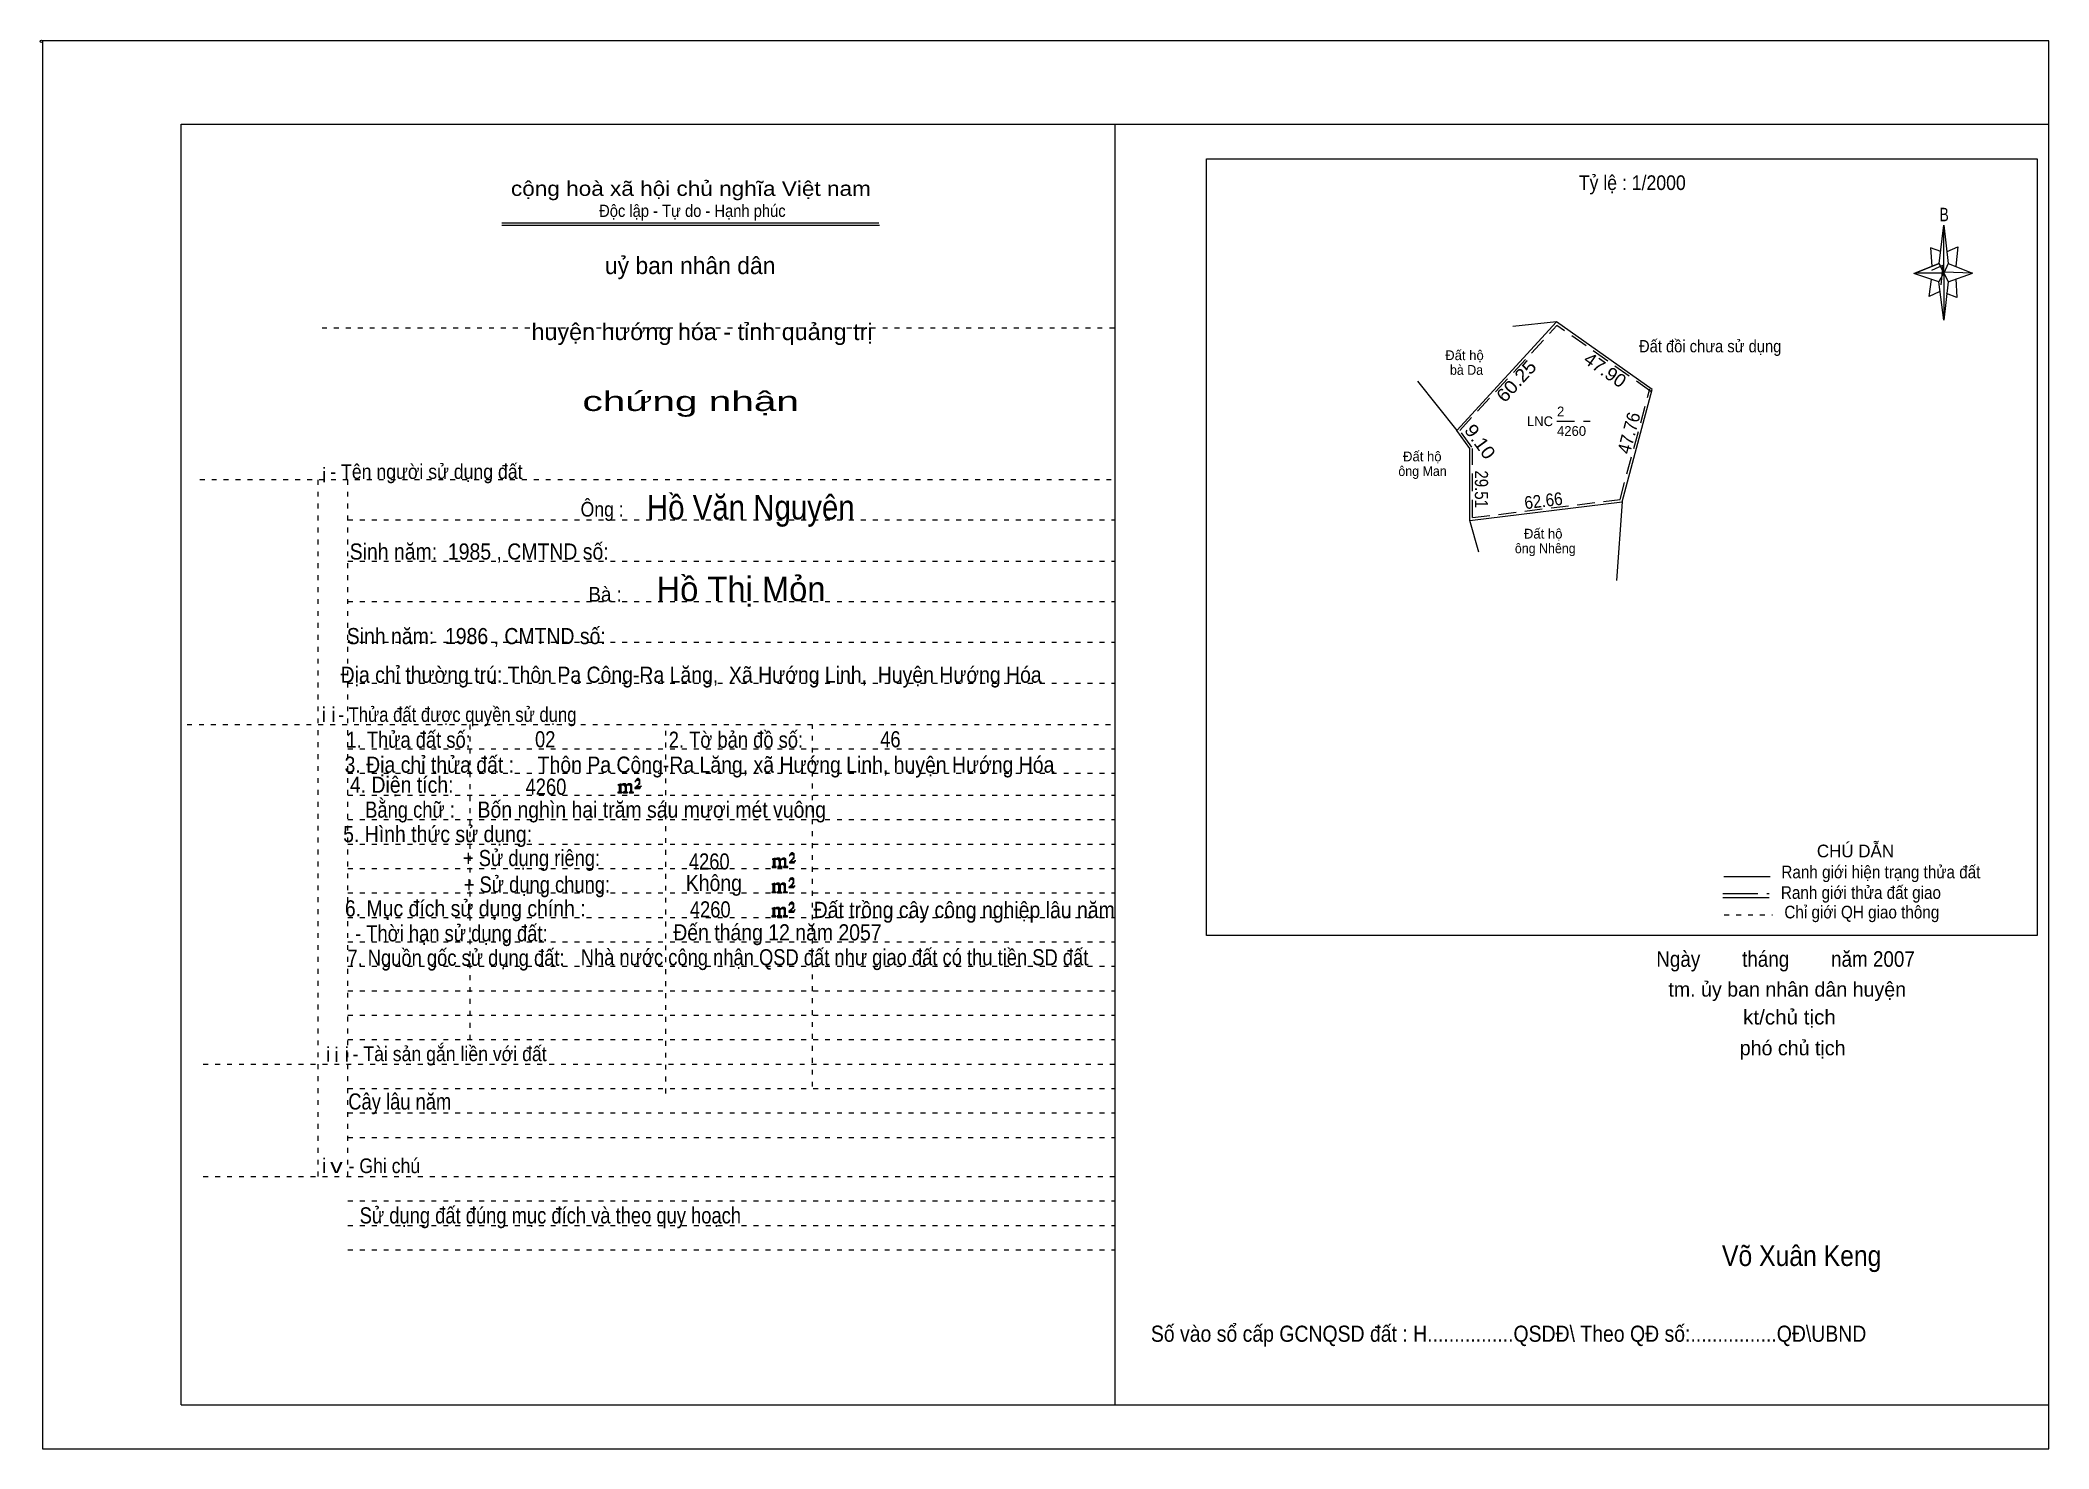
# Model space of a CAD drawing. Header units: centimetres. Extents: x -1.6 to 39.5, y -3.3 to 25.5.
import ezdxf
from ezdxf.enums import TextEntityAlignment as Align

# ---------------------------------------------------------------- set-up
doc = ezdxf.new("R2010")
doc.units = ezdxf.units.CM
doc.header["$LTSCALE"] = 0.12
for name, pattern in [('DOTTED', [1.5, 0.3, -1.2]), ('LONG_DASHED', [7.5, 6, -1.5]), ('MEDIUM_DASHED', [4.5, 3, -1.5])]:
    doc.linetypes.add(name, pattern=pattern)
for name, color, linetype, lineweight in [('1', 7, 'DOTTED', 13), ('10', 7, 'Continuous', 13), ('4', 7, 'Continuous', 13), ('5', 7, 'Continuous', 13), ('50', 7, 'Continuous', 13)]:
    doc.layers.add(name, color=color, linetype=linetype, lineweight=lineweight)
doc.layers.add('30', color=7, linetype='Continuous')

msp = doc.modelspace()

# ---------------------------------------------------------------- hatches: boundary and pattern name
at = {"layer": '50'}
for points in [[(10.27, 10.13), (10.27, 10.12), (10.27, 10.11), (10.25, 10.11), (10.24, 10.11), (10.24, 10.1), (10.33, 10.1), (10.33, 10.11), (10.32, 10.11), (10.31, 10.11), (10.31, 10.12), (10.31, 10.13), (10.31, 10.24), (10.31, 10.25), (10.32, 10.26), (10.34, 10.26), (10.35, 10.26), (10.36, 10.26), (10.37, 10.25), (10.39, 10.22), (10.39, 10.13), (10.37, 10.12), (10.37, 10.11), (10.36, 10.11), (10.35, 10.11), (10.35, 10.1), (10.44, 10.1), (10.44, 10.11), (10.43, 10.11), (10.42, 10.11), (10.42, 10.12), (10.42, 10.13), (10.42, 10.24), (10.44, 10.26), (10.45, 10.26), (10.46, 10.26), (10.49, 10.26), (10.49, 10.25), (10.5, 10.24), (10.5, 10.22), (10.5, 10.13), (10.5, 10.12), (10.49, 10.11), (10.49, 10.11), (10.47, 10.11), (10.47, 10.1), (10.56, 10.1), (10.56, 10.11), (10.55, 10.11), (10.54, 10.11), (10.53, 10.12), (10.53, 10.13), (10.53, 10.2), (10.53, 10.25), (10.53, 10.26), (10.52, 10.27), (10.5, 10.28), (10.47, 10.28), (10.46, 10.28), (10.44, 10.27), (10.41, 10.25), (10.41, 10.26), (10.4, 10.28), (10.39, 10.28), (10.37, 10.28), (10.35, 10.28), (10.34, 10.28), (10.32, 10.26), (10.31, 10.26), (10.31, 10.25), (10.31, 10.25), (10.31, 10.26), (10.31, 10.28), (10.24, 10.26), (10.24, 10.26), (10.25, 10.26), (10.27, 10.25), (10.27, 10.24), (10.27, 10.23)], [(10.69, 10.19), (10.72, 10.24), (10.72, 10.24), (10.71, 10.22), (10.69, 10.22), (10.68, 10.22), (10.63, 10.22), (10.66, 10.26), (10.67, 10.27), (10.69, 10.28), (10.69, 10.3), (10.69, 10.32), (10.69, 10.34), (10.69, 10.35), (10.69, 10.37), (10.68, 10.38), (10.67, 10.38), (10.66, 10.39), (10.65, 10.39), (10.63, 10.38), (10.63, 10.38), (10.62, 10.37), (10.61, 10.35), (10.59, 10.33), (10.61, 10.33), (10.61, 10.35), (10.62, 10.35), (10.63, 10.36), (10.65, 10.36), (10.66, 10.36), (10.67, 10.35), (10.68, 10.35), (10.68, 10.32), (10.68, 10.3), (10.66, 10.28), (10.66, 10.26), (10.65, 10.25), (10.59, 10.2), (10.59, 10.19)], [(13.42, 8.61), (13.42, 8.6), (13.42, 8.59), (13.41, 8.59), (13.4, 8.59), (13.4, 8.57), (13.48, 8.57), (13.48, 8.59), (13.47, 8.59), (13.46, 8.59), (13.46, 8.6), (13.46, 8.61), (13.46, 8.72), (13.46, 8.73), (13.47, 8.74), (13.5, 8.74), (13.51, 8.74), (13.52, 8.74), (13.53, 8.73), (13.54, 8.69), (13.54, 8.61), (13.53, 8.6), (13.53, 8.59), (13.52, 8.59), (13.51, 8.59), (13.51, 8.57), (13.6, 8.57), (13.6, 8.59), (13.58, 8.59), (13.57, 8.59), (13.57, 8.6), (13.57, 8.61), (13.57, 8.72), (13.6, 8.74), (13.61, 8.74), (13.62, 8.74), (13.64, 8.74), (13.64, 8.73), (13.65, 8.72), (13.65, 8.69), (13.65, 8.61), (13.65, 8.6), (13.64, 8.59), (13.64, 8.59), (13.63, 8.59), (13.63, 8.57), (13.72, 8.57), (13.72, 8.59), (13.7, 8.59), (13.69, 8.59), (13.68, 8.6), (13.68, 8.61), (13.68, 8.68), (13.68, 8.73), (13.68, 8.74), (13.67, 8.75), (13.65, 8.76), (13.63, 8.76), (13.62, 8.76), (13.6, 8.75), (13.56, 8.73), (13.56, 8.74), (13.55, 8.76), (13.54, 8.76), (13.53, 8.76), (13.51, 8.76), (13.5, 8.76), (13.47, 8.74), (13.46, 8.74), (13.46, 8.73), (13.46, 8.73), (13.46, 8.74), (13.46, 8.76), (13.4, 8.74), (13.4, 8.74), (13.41, 8.74), (13.42, 8.73), (13.42, 8.72), (13.42, 8.71)], [(13.85, 8.67), (13.87, 8.72), (13.87, 8.72), (13.86, 8.69), (13.85, 8.69), (13.84, 8.69), (13.78, 8.69), (13.82, 8.74), (13.83, 8.75), (13.85, 8.76), (13.85, 8.78), (13.85, 8.79), (13.85, 8.82), (13.85, 8.83), (13.85, 8.85), (13.84, 8.86), (13.83, 8.86), (13.82, 8.87), (13.8, 8.87), (13.78, 8.86), (13.78, 8.86), (13.77, 8.85), (13.76, 8.83), (13.75, 8.81), (13.76, 8.81), (13.76, 8.83), (13.77, 8.83), (13.78, 8.84), (13.8, 8.84), (13.82, 8.84), (13.83, 8.83), (13.84, 8.83), (13.84, 8.79), (13.84, 8.78), (13.82, 8.76), (13.82, 8.74), (13.8, 8.73), (13.75, 8.68), (13.75, 8.67)], [(13.41, 8.09), (13.41, 8.08), (13.41, 8.07), (13.4, 8.07), (13.39, 8.07), (13.39, 8.06), (13.48, 8.06), (13.48, 8.07), (13.47, 8.07), (13.45, 8.07), (13.45, 8.08), (13.45, 8.09), (13.45, 8.2), (13.45, 8.21), (13.47, 8.23), (13.49, 8.23), (13.5, 8.23), (13.51, 8.23), (13.52, 8.21), (13.53, 8.18), (13.53, 8.09), (13.52, 8.08), (13.52, 8.07), (13.51, 8.07), (13.5, 8.07), (13.5, 8.06), (13.59, 8.06), (13.59, 8.07), (13.58, 8.07), (13.57, 8.07), (13.57, 8.08), (13.57, 8.09), (13.57, 8.2), (13.59, 8.23), (13.6, 8.23), (13.61, 8.23), (13.63, 8.23), (13.63, 8.21), (13.64, 8.2), (13.64, 8.18), (13.64, 8.09), (13.64, 8.08), (13.63, 8.07), (13.63, 8.07), (13.62, 8.07), (13.62, 8.06), (13.71, 8.06), (13.71, 8.07), (13.7, 8.07), (13.69, 8.07), (13.67, 8.08), (13.67, 8.09), (13.67, 8.17), (13.67, 8.21), (13.67, 8.23), (13.66, 8.24), (13.64, 8.25), (13.62, 8.25), (13.61, 8.25), (13.59, 8.24), (13.55, 8.21), (13.55, 8.23), (13.54, 8.25), (13.53, 8.25), (13.52, 8.25), (13.5, 8.25), (13.49, 8.25), (13.47, 8.23), (13.45, 8.23), (13.45, 8.21), (13.45, 8.21), (13.45, 8.23), (13.45, 8.25), (13.39, 8.23), (13.39, 8.23), (13.4, 8.23), (13.41, 8.21), (13.41, 8.2), (13.41, 8.19)], [(13.84, 8.16), (13.86, 8.2), (13.86, 8.2), (13.85, 8.18), (13.84, 8.18), (13.83, 8.18), (13.77, 8.18), (13.81, 8.23), (13.82, 8.24), (13.84, 8.25), (13.84, 8.27), (13.84, 8.28), (13.84, 8.3), (13.84, 8.31), (13.84, 8.34), (13.83, 8.35), (13.82, 8.35), (13.81, 8.36), (13.8, 8.36), (13.77, 8.35), (13.77, 8.35), (13.76, 8.34), (13.75, 8.31), (13.74, 8.29), (13.75, 8.29), (13.75, 8.31), (13.76, 8.31), (13.77, 8.33), (13.8, 8.33), (13.81, 8.33), (13.82, 8.31), (13.83, 8.31), (13.83, 8.28), (13.83, 8.27), (13.81, 8.25), (13.81, 8.23), (13.8, 8.21), (13.74, 8.17), (13.74, 8.16)], [(13.84, 7.66), (13.86, 7.71), (13.86, 7.71), (13.85, 7.68), (13.84, 7.68), (13.83, 7.68), (13.77, 7.68), (13.81, 7.73), (13.82, 7.74), (13.84, 7.75), (13.84, 7.77), (13.84, 7.78), (13.84, 7.81), (13.84, 7.82), (13.84, 7.84), (13.83, 7.85), (13.82, 7.85), (13.81, 7.86), (13.79, 7.86), (13.77, 7.85), (13.77, 7.85), (13.76, 7.84), (13.75, 7.82), (13.74, 7.8), (13.75, 7.8), (13.75, 7.82), (13.76, 7.82), (13.77, 7.83), (13.79, 7.83), (13.81, 7.83), (13.82, 7.82), (13.83, 7.82), (13.83, 7.78), (13.83, 7.77), (13.81, 7.75), (13.81, 7.73), (13.79, 7.72), (13.74, 7.67), (13.74, 7.66)], [(13.41, 7.6), (13.41, 7.59), (13.41, 7.58), (13.4, 7.58), (13.39, 7.58), (13.39, 7.56), (13.47, 7.56), (13.47, 7.58), (13.46, 7.58), (13.45, 7.58), (13.45, 7.59), (13.45, 7.6), (13.45, 7.71), (13.45, 7.72), (13.46, 7.73), (13.49, 7.73), (13.5, 7.73), (13.51, 7.73), (13.52, 7.72), (13.53, 7.68), (13.53, 7.6), (13.52, 7.59), (13.52, 7.58), (13.51, 7.58), (13.5, 7.58), (13.5, 7.56), (13.59, 7.56), (13.59, 7.58), (13.57, 7.58), (13.56, 7.58), (13.56, 7.59), (13.56, 7.6), (13.56, 7.71), (13.59, 7.73), (13.6, 7.73), (13.61, 7.73), (13.63, 7.73), (13.63, 7.72), (13.64, 7.71), (13.64, 7.68), (13.64, 7.6), (13.64, 7.59), (13.63, 7.58), (13.63, 7.58), (13.62, 7.58), (13.62, 7.56), (13.71, 7.56), (13.71, 7.58), (13.69, 7.58), (13.68, 7.58), (13.67, 7.59), (13.67, 7.6), (13.67, 7.67), (13.67, 7.72), (13.67, 7.73), (13.66, 7.74), (13.64, 7.75), (13.62, 7.75), (13.61, 7.75), (13.59, 7.74), (13.55, 7.72), (13.55, 7.73), (13.54, 7.75), (13.53, 7.75), (13.52, 7.75), (13.5, 7.75), (13.49, 7.75), (13.46, 7.73), (13.45, 7.73), (13.45, 7.72), (13.45, 7.72), (13.45, 7.73), (13.45, 7.75), (13.39, 7.73), (13.39, 7.73), (13.4, 7.73), (13.41, 7.72), (13.41, 7.71), (13.41, 7.7)]]:
    msp.add_hatch(color=256, dxfattribs=at).paths.add_polyline_path(points)

# ---------------------------------------------------------------- linework, layer by layer
at = {"layer": '1', "linetype": 'Continuous'}
for p, q in [((1.31, -2.42), (1.31, 23.78)), ((1.31, 23.78), (39.51, 23.78)), ((20.41, -2.42), (20.41, 23.78)), ((39.51, -2.42), (39.51, 23.78)), ((7.87, 21.76), (15.58, 21.76)), ((7.87, 21.71), (15.59, 21.71)), ((37.26, 20.55), (36.75, 20.72)), ((1.31, -2.42), (39.51, -2.42))]:
    msp.add_line(p, q, dxfattribs=at)
at = {"layer": '1'}
for p, q in [((4.19, 19.61), (20.41, 19.61)), ((1.69, 16.51), (20.41, 16.51)), ((4.11, 2.25), (4.11, 16.51)), ((4.72, 2.25), (4.72, 16.51)), ((4.72, 15.68), (20.41, 15.68)), ((4.72, 14.84), (20.41, 14.84)), ((4.72, 14.01), (20.41, 14.01)), ((4.72, 13.18), (20.41, 13.18)), ((4.72, 12.34), (20.41, 12.34)), ((1.43, 11.5), (20.41, 11.5)), ((7.22, 5.05), (7.22, 11.5)), ((11.22, 3.95), (11.22, 11.5)), ((14.22, 4.09), (14.22, 11.5)), ((4.72, 11), (20.41, 11)), ((4.72, 10.5), (20.41, 10.5)), ((4.72, 10.05), (20.41, 10.05)), ((4.72, 9.55), (20.41, 9.55)), ((4.72, 9.05), (20.41, 9.05)), ((4.72, 8.55), (20.41, 8.55)), ((4.72, 8.05), (20.41, 8.05)), ((4.72, 7.55), (20.41, 7.55)), ((4.72, 7.05), (20.41, 7.05)), ((4.72, 6.55), (20.41, 6.55)), ((4.72, 6.05), (20.41, 6.05)), ((4.72, 5.55), (20.41, 5.55)), ((4.72, 5.05), (20.41, 5.05)), ((1.76, 4.55), (20.41, 4.55)), ((4.72, 4.05), (20.41, 4.05)), ((4.72, 3.55), (20.41, 3.55)), ((4.72, 3.05), (20.41, 3.05)), ((1.76, 2.25), (20.41, 2.25)), ((4.72, 1.75), (20.41, 1.75)), ((4.72, 1.25), (20.41, 1.25)), ((4.72, 0.75), (20.41, 0.75))]:
    msp.add_line(p, q, dxfattribs=at)
at = {"layer": '1', "linetype": 'Continuous'}
msp.add_lwpolyline([(-1.53, -3.32), (39.51, -3.32), (39.51, 25.48), (-1.53, 25.48)], close=True, dxfattribs=at)
msp.add_lwpolyline([(37.27, 20.35), (37.06, 20.25), (37.11, 20.6)], dxfattribs=at)
at = {"layer": '10'}
for p, q in [((27.4, 17.51), (29.44, 19.73)), ((29.44, 19.73), (28.55, 19.64)), ((26.6, 18.52), (27.4, 17.51)), ((27.67, 15.67), (30.78, 16.05)), ((30.78, 16.05), (30.67, 14.44))]:
    msp.add_line(p, q, dxfattribs=at)
at = {"layer": '10', "linetype": 'MEDIUM_DASHED'}
for p, q in [((27.46, 17.51), (29.45, 19.66)), ((31.37, 18.31), (29.45, 19.66)), ((29.45, 17.7), (30.13, 17.7)), ((27.71, 17.17), (27.46, 17.51)), ((27.72, 15.73), (27.72, 17.14))]:
    msp.add_line(p, q, dxfattribs=at)
at = {"layer": '10'}
for points in [[(30.78, 16.05), (31.4, 18.35), (29.44, 19.73)], [(27.85, 15.02), (27.67, 15.67), (27.67, 17.14), (27.4, 17.51)]]:
    msp.add_lwpolyline(points, dxfattribs=at)
at = {"layer": '10', "linetype": 'MEDIUM_DASHED'}
msp.add_lwpolyline([(27.72, 15.73), (30.74, 16.1), (31.35, 18.36)], dxfattribs=at)
at = {"layer": '4'}
for p, q in [((32.86, 8.39), (33.81, 8.39)), ((32.84, 7.96), (33.79, 7.96))]:
    msp.add_line(p, q, dxfattribs=at)
at = {"layer": '4', "linetype": 'LONG_DASHED'}
msp.add_line((32.84, 8.04), (33.79, 8.04), dxfattribs=at)
at = {"layer": '4', "linetype": 'DOTTED'}
msp.add_line((32.87, 7.6), (33.86, 7.6), dxfattribs=at)
at = {"layer": '4'}
msp.add_lwpolyline([(22.28, 23.07), (39.27, 23.07), (39.27, 7.18), (22.28, 7.18)], close=True, dxfattribs=at)
msp.add_circle((-1.55, 25.47), 0.025, dxfattribs=at)
at = {"layer": '5'}
for p, q in [((37.27, 20.93), (37.36, 21.71)), ((37.45, 20.55), (37.36, 19.77)), ((37.45, 20.93), (37.95, 20.73)), ((37.61, 20.61), (37.63, 20.23)), ((37.63, 20.23), (37.42, 20.31))]:
    msp.add_line(p, q, dxfattribs=at)
for points in [[(37.36, 21.71), (37.45, 20.93), (37.36, 20.73)], [(37.36, 20.73), (36.77, 20.73), (37.27, 20.93), (37.45, 20.55), (37.95, 20.73), (37.36, 20.75)], [(37.36, 20.73), (37.36, 19.77), (37.26, 20.55)]]:
    msp.add_lwpolyline(points, close=True, dxfattribs=at)
for points in [[(37.3, 21.17), (37.09, 21.25), (37.12, 20.87)], [(37.43, 21.17), (37.65, 21.27), (37.61, 20.87)], [(37.36, 20.73), (37.27, 20.93), (36.77, 20.73)], [(37.12, 20.79), (37.34, 20.89), (37.3, 20.49)], [(37.36, 20.73), (37.45, 20.55), (37.95, 20.73)]]:
    msp.add_lwpolyline(points, dxfattribs=at)
at = {"layer": '50'}
for points in [[(10.27, 10.13), (10.27, 10.12), (10.27, 10.11), (10.25, 10.11), (10.24, 10.11), (10.24, 10.1), (10.33, 10.1), (10.33, 10.11), (10.32, 10.11), (10.31, 10.11), (10.31, 10.12), (10.31, 10.13), (10.31, 10.24), (10.31, 10.25), (10.32, 10.26), (10.34, 10.26), (10.35, 10.26), (10.36, 10.26), (10.37, 10.25), (10.39, 10.22), (10.39, 10.13), (10.37, 10.12), (10.37, 10.11), (10.36, 10.11), (10.35, 10.11), (10.35, 10.1), (10.44, 10.1), (10.44, 10.11), (10.43, 10.11), (10.42, 10.11), (10.42, 10.12), (10.42, 10.13), (10.42, 10.24), (10.44, 10.26), (10.45, 10.26), (10.46, 10.26), (10.49, 10.26), (10.49, 10.25), (10.5, 10.24), (10.5, 10.22), (10.5, 10.13), (10.5, 10.12), (10.49, 10.11), (10.49, 10.11), (10.47, 10.11), (10.47, 10.1), (10.56, 10.1), (10.56, 10.11), (10.55, 10.11), (10.54, 10.11), (10.53, 10.12), (10.53, 10.13), (10.53, 10.2), (10.53, 10.25), (10.53, 10.26), (10.52, 10.27), (10.5, 10.28), (10.47, 10.28), (10.46, 10.28), (10.44, 10.27), (10.41, 10.25), (10.41, 10.26), (10.4, 10.28), (10.39, 10.28), (10.37, 10.28), (10.35, 10.28), (10.34, 10.28), (10.32, 10.26), (10.31, 10.26), (10.31, 10.25), (10.31, 10.25), (10.31, 10.26), (10.31, 10.28), (10.24, 10.26), (10.24, 10.26), (10.25, 10.26), (10.27, 10.25), (10.27, 10.24), (10.27, 10.23)], [(10.69, 10.19), (10.72, 10.24), (10.72, 10.24), (10.71, 10.22), (10.69, 10.22), (10.68, 10.22), (10.63, 10.22), (10.66, 10.26), (10.67, 10.27), (10.69, 10.28), (10.69, 10.3), (10.69, 10.32), (10.69, 10.34), (10.69, 10.35), (10.69, 10.37), (10.68, 10.38), (10.67, 10.38), (10.66, 10.39), (10.65, 10.39), (10.63, 10.38), (10.63, 10.38), (10.62, 10.37), (10.61, 10.35), (10.59, 10.33), (10.61, 10.33), (10.61, 10.35), (10.62, 10.35), (10.63, 10.36), (10.65, 10.36), (10.66, 10.36), (10.67, 10.35), (10.68, 10.35), (10.68, 10.32), (10.68, 10.3), (10.66, 10.28), (10.66, 10.26), (10.65, 10.25), (10.59, 10.2), (10.59, 10.19)], [(13.42, 8.61), (13.42, 8.6), (13.42, 8.59), (13.41, 8.59), (13.4, 8.59), (13.4, 8.57), (13.48, 8.57), (13.48, 8.59), (13.47, 8.59), (13.46, 8.59), (13.46, 8.6), (13.46, 8.61), (13.46, 8.72), (13.46, 8.73), (13.47, 8.74), (13.5, 8.74), (13.51, 8.74), (13.52, 8.74), (13.53, 8.73), (13.54, 8.69), (13.54, 8.61), (13.53, 8.6), (13.53, 8.59), (13.52, 8.59), (13.51, 8.59), (13.51, 8.57), (13.6, 8.57), (13.6, 8.59), (13.58, 8.59), (13.57, 8.59), (13.57, 8.6), (13.57, 8.61), (13.57, 8.72), (13.6, 8.74), (13.61, 8.74), (13.62, 8.74), (13.64, 8.74), (13.64, 8.73), (13.65, 8.72), (13.65, 8.69), (13.65, 8.61), (13.65, 8.6), (13.64, 8.59), (13.64, 8.59), (13.63, 8.59), (13.63, 8.57), (13.72, 8.57), (13.72, 8.59), (13.7, 8.59), (13.69, 8.59), (13.68, 8.6), (13.68, 8.61), (13.68, 8.68), (13.68, 8.73), (13.68, 8.74), (13.67, 8.75), (13.65, 8.76), (13.63, 8.76), (13.62, 8.76), (13.6, 8.75), (13.56, 8.73), (13.56, 8.74), (13.55, 8.76), (13.54, 8.76), (13.53, 8.76), (13.51, 8.76), (13.5, 8.76), (13.47, 8.74), (13.46, 8.74), (13.46, 8.73), (13.46, 8.73), (13.46, 8.74), (13.46, 8.76), (13.4, 8.74), (13.4, 8.74), (13.41, 8.74), (13.42, 8.73), (13.42, 8.72), (13.42, 8.71)], [(13.85, 8.67), (13.87, 8.72), (13.87, 8.72), (13.86, 8.69), (13.85, 8.69), (13.84, 8.69), (13.78, 8.69), (13.82, 8.74), (13.83, 8.75), (13.85, 8.76), (13.85, 8.78), (13.85, 8.79), (13.85, 8.82), (13.85, 8.83), (13.85, 8.85), (13.84, 8.86), (13.83, 8.86), (13.82, 8.87), (13.8, 8.87), (13.78, 8.86), (13.78, 8.86), (13.77, 8.85), (13.76, 8.83), (13.75, 8.81), (13.76, 8.81), (13.76, 8.83), (13.77, 8.83), (13.78, 8.84), (13.8, 8.84), (13.82, 8.84), (13.83, 8.83), (13.84, 8.83), (13.84, 8.79), (13.84, 8.78), (13.82, 8.76), (13.82, 8.74), (13.8, 8.73), (13.75, 8.68), (13.75, 8.67)], [(13.41, 8.09), (13.41, 8.08), (13.41, 8.07), (13.4, 8.07), (13.39, 8.07), (13.39, 8.06), (13.48, 8.06), (13.48, 8.07), (13.47, 8.07), (13.45, 8.07), (13.45, 8.08), (13.45, 8.09), (13.45, 8.2), (13.45, 8.21), (13.47, 8.23), (13.49, 8.23), (13.5, 8.23), (13.51, 8.23), (13.52, 8.21), (13.53, 8.18), (13.53, 8.09), (13.52, 8.08), (13.52, 8.07), (13.51, 8.07), (13.5, 8.07), (13.5, 8.06), (13.59, 8.06), (13.59, 8.07), (13.58, 8.07), (13.57, 8.07), (13.57, 8.08), (13.57, 8.09), (13.57, 8.2), (13.59, 8.23), (13.6, 8.23), (13.61, 8.23), (13.63, 8.23), (13.63, 8.21), (13.64, 8.2), (13.64, 8.18), (13.64, 8.09), (13.64, 8.08), (13.63, 8.07), (13.63, 8.07), (13.62, 8.07), (13.62, 8.06), (13.71, 8.06), (13.71, 8.07), (13.7, 8.07), (13.69, 8.07), (13.67, 8.08), (13.67, 8.09), (13.67, 8.17), (13.67, 8.21), (13.67, 8.23), (13.66, 8.24), (13.64, 8.25), (13.62, 8.25), (13.61, 8.25), (13.59, 8.24), (13.55, 8.21), (13.55, 8.23), (13.54, 8.25), (13.53, 8.25), (13.52, 8.25), (13.5, 8.25), (13.49, 8.25), (13.47, 8.23), (13.45, 8.23), (13.45, 8.21), (13.45, 8.21), (13.45, 8.23), (13.45, 8.25), (13.39, 8.23), (13.39, 8.23), (13.4, 8.23), (13.41, 8.21), (13.41, 8.2), (13.41, 8.19)], [(13.84, 8.16), (13.86, 8.2), (13.86, 8.2), (13.85, 8.18), (13.84, 8.18), (13.83, 8.18), (13.77, 8.18), (13.81, 8.23), (13.82, 8.24), (13.84, 8.25), (13.84, 8.27), (13.84, 8.28), (13.84, 8.3), (13.84, 8.31), (13.84, 8.34), (13.83, 8.35), (13.82, 8.35), (13.81, 8.36), (13.8, 8.36), (13.77, 8.35), (13.77, 8.35), (13.76, 8.34), (13.75, 8.31), (13.74, 8.29), (13.75, 8.29), (13.75, 8.31), (13.76, 8.31), (13.77, 8.33), (13.8, 8.33), (13.81, 8.33), (13.82, 8.31), (13.83, 8.31), (13.83, 8.28), (13.83, 8.27), (13.81, 8.25), (13.81, 8.23), (13.8, 8.21), (13.74, 8.17), (13.74, 8.16)], [(13.84, 7.66), (13.86, 7.71), (13.86, 7.71), (13.85, 7.68), (13.84, 7.68), (13.83, 7.68), (13.77, 7.68), (13.81, 7.73), (13.82, 7.74), (13.84, 7.75), (13.84, 7.77), (13.84, 7.78), (13.84, 7.81), (13.84, 7.82), (13.84, 7.84), (13.83, 7.85), (13.82, 7.85), (13.81, 7.86), (13.79, 7.86), (13.77, 7.85), (13.77, 7.85), (13.76, 7.84), (13.75, 7.82), (13.74, 7.8), (13.75, 7.8), (13.75, 7.82), (13.76, 7.82), (13.77, 7.83), (13.79, 7.83), (13.81, 7.83), (13.82, 7.82), (13.83, 7.82), (13.83, 7.78), (13.83, 7.77), (13.81, 7.75), (13.81, 7.73), (13.79, 7.72), (13.74, 7.67), (13.74, 7.66)], [(13.41, 7.6), (13.41, 7.59), (13.41, 7.58), (13.4, 7.58), (13.39, 7.58), (13.39, 7.56), (13.47, 7.56), (13.47, 7.58), (13.46, 7.58), (13.45, 7.58), (13.45, 7.59), (13.45, 7.6), (13.45, 7.71), (13.45, 7.72), (13.46, 7.73), (13.49, 7.73), (13.5, 7.73), (13.51, 7.73), (13.52, 7.72), (13.53, 7.68), (13.53, 7.6), (13.52, 7.59), (13.52, 7.58), (13.51, 7.58), (13.5, 7.58), (13.5, 7.56), (13.59, 7.56), (13.59, 7.58), (13.57, 7.58), (13.56, 7.58), (13.56, 7.59), (13.56, 7.6), (13.56, 7.71), (13.59, 7.73), (13.6, 7.73), (13.61, 7.73), (13.63, 7.73), (13.63, 7.72), (13.64, 7.71), (13.64, 7.68), (13.64, 7.6), (13.64, 7.59), (13.63, 7.58), (13.63, 7.58), (13.62, 7.58), (13.62, 7.56), (13.71, 7.56), (13.71, 7.58), (13.69, 7.58), (13.68, 7.58), (13.67, 7.59), (13.67, 7.6), (13.67, 7.67), (13.67, 7.72), (13.67, 7.73), (13.66, 7.74), (13.64, 7.75), (13.62, 7.75), (13.61, 7.75), (13.59, 7.74), (13.55, 7.72), (13.55, 7.73), (13.54, 7.75), (13.53, 7.75), (13.52, 7.75), (13.5, 7.75), (13.49, 7.75), (13.46, 7.73), (13.45, 7.73), (13.45, 7.72), (13.45, 7.72), (13.45, 7.73), (13.45, 7.75), (13.39, 7.73), (13.39, 7.73), (13.4, 7.73), (13.41, 7.72), (13.41, 7.71), (13.41, 7.7)]]:
    msp.add_lwpolyline(points, close=True, dxfattribs=at)

# ---------------------------------------------------------------- texts
at = {"layer": '1'}
for s, height, width, p in [('cộng hoà xã hội chủ nghĩa Việt nam', 0.3, 1.15, (11.735, 22.31)), ('Độc lập - Tự do - Hạnh phúc', 0.25, 0.9, (11.765, 21.88)), ('chứng nhận', 0.4, 1.55, (11.73, 17.91)), ('- Tên người sử dụng đất', 0.3, 0.9, (6.325, 16.52)), ('- Thửa đất được quyền sử dụng', 0.3, 0.85, (6.96, 11.55)), ('- Tài sản gắn liền với đất ', 0.3, 0.9, (6.85, 4.61)), ('v', 0.3, 1.3, (4.485, 2.32)), ('- Ghi chú', 0.3, 0.9, (5.465, 2.32))]:
    msp.add_text(s, height=height, dxfattribs=dict(at, width=width)).set_placement(p, align=Align.CENTER)
for s, height, p in [('uỷ ban nhân dân', 0.35, (11.72, 20.71)), ('i', 0.3, (4.235, 16.45)), ('i', 0.3, (4.225, 11.55)), ('i', 0.3, (4.425, 11.55)), ('i', 0.3, (4.315, 4.6)), ('i', 0.3, (4.485, 4.59)), ('i', 0.3, (4.695, 4.6)), ('i', 0.3, (4.235, 2.32))]:
    msp.add_text(s, height=height, dxfattribs=at).set_placement(p, align=Align.CENTER)
at = {"layer": '10'}
for s, height, width, p in [('Tỷ lệ : 1/2000', 0.3, 0.9, (30.99, 22.43)), ('Đất đồi chưa sử dụng ', 0.25, 0.9, (32.625, 19.11)), ('bà Da', 0.2, 0.95, (27.6, 18.65)), ('ông Man', 0.2, 0.95, (26.7, 16.58)), ('Hồ Văn Nguyên', 0.5, 0.9, (12.96, 15.69)), ('ông Nhêng', 0.2, 0.95, (29.21, 15)), ('Võ Xuân Keng', 0.42, 0.9, (34.455, 0.42))]:
    msp.add_text(s, height=height, dxfattribs=dict(at, width=width)).set_placement(p, align=Align.CENTER)
for s, height, p in [('Đất hộ ', 0.2, (27.595, 18.95)), ('Đất hộ', 0.2, (26.695, 16.88)), ('Đất hộ ', 0.2, (29.205, 15.3)), ('Hồ Thị Mỏn', 0.5, (12.76, 14.02))]:
    msp.add_text(s, height=height, dxfattribs=at).set_placement(p, align=Align.CENTER)
msp.add_text('LNC', height=0.2, dxfattribs=at).set_placement((29.37, 17.6), align=Align.RIGHT)
for s, p in [('2', (29.45, 17.8)), ('4260', (29.45, 17.4))]:
    msp.add_text(s, height=0.2, dxfattribs=at).set_placement(p)
for s, rotation, width, p in [('47.76', 75.05, 0.95, (31.051, 17.425)), ('29.51', 270, 0.85, (27.77, 16.31))]:
    msp.add_text(s, height=0.27, rotation=rotation, dxfattribs=dict(at, width=width)).set_placement(p, align=Align.CENTER)
at = {"layer": '30'}
for s, height, rotation, width, p in [('60.25', 0.27, 47.442, 1.1, (28.718, 18.429)), ('47.90', 0.27, 324.877, 1.05, (30.357, 18.64)), ('9.10', 0.27, 306.013, 1.1, (27.767, 17.204)), ('62.66', 0.26, 6.921, 0.9, (29.189, 15.947))]:
    msp.add_text(s, height=height, rotation=rotation, dxfattribs=dict(at, width=width)).set_placement(p, align=Align.CENTER)
at = {"layer": '4'}
msp.add_text('CHÚ DẪN', height=0.2591, dxfattribs=at).set_placement((35.555, 8.78), align=Align.CENTER)
at = {"layer": '4', "width": 0.9}
for s, p in [('Ranh giới hiện trạng thửa đất', (36.075, 8.35)), ('Ranh giới thửa đất giao ', (35.71, 7.93)), ('Chỉ giới QH giao thông', (35.685, 7.53))]:
    msp.add_text(s, height=0.2591, dxfattribs=at).set_placement(p, align=Align.CENTER)
at = {"layer": '5', "width": 0.75}
msp.add_text('B', height=0.276, dxfattribs=at).set_placement((37.37, 21.79), align=Align.CENTER)
at = {"layer": '50'}
for s, height, width, p in [('  huyện hướng hóa - tỉnh quảng trị', 0.34, 1.05, (11.83, 19.36)), ('Ông :', 0.3, 0.9, (9.92, 15.75)), ('Sinh năm:  1985 , CMTND số: ', 0.33, 0.9, (7.46, 14.87)), ('Bà :', 0.3, 0.95, (9.98, 14.01)), ('Sinh năm:  1986 , CMTND số: ', 0.33, 0.9, (7.4, 13.14)), ('Địa chỉ thường trú: Thôn Pa Công-Ra Lăng,  Xã Hướng Linh,  Huyện Hướng Hóa', 0.33, 0.9, (11.74, 12.35)), ('1. Thửa đất số:  ', 0.33, 0.85, (6.065, 11.02)), ('02', 0.33, 0.85, (8.755, 11.03)), ('2. Tờ bản đồ số:  ', 0.33, 0.85, (12.76, 11.02)), ('46', 0.33, 0.85, (15.815, 11.03)), ('3. Địa chỉ thửa đất : ', 0.33, 0.9, (6.44, 10.51)), ('Thôn Pa Công-Ra Lăng, xã Hướng Linh, huyện Hướng Hóa', 0.33, 0.9, (13.885, 10.51)), ('4. Diện tích: ', 0.33, 0.9, (5.875, 10.1)), ('4260', 0.33, 0.85, (8.77, 10.06)), ('Bằng chữ :', 0.33, 0.85, (5.99, 9.59)), ('Bốn nghìn hai trăm sáu mươi mét vuông', 0.33, 0.9, (10.935, 9.59)), ('5. Hình thức sử dụng:', 0.33, 0.9, (6.555, 9.09)), ('+ Sử dụng riêng:', 0.33, 0.85, (8.475, 8.6)), ('4260', 0.33, 0.85, (12.11, 8.53)), ('+ Sử dụng chung:', 0.33, 0.85, (8.585, 8.06)), ('Không', 0.33, 0.9, (12.205, 8.09)), ('6. Mục đích sử dụng chính :', 0.33, 0.9, (7.12, 7.57)), ('4260', 0.33, 0.85, (12.13, 7.55)), ('Đất trồng cây công nghiệp lâu năm', 0.33, 0.9, (17.325, 7.54)), ('- Thời hạn sử dụng đất:', 0.33, 0.85, (6.835, 7.06)), ('Đến tháng 12 năm 2057', 0.33, 0.9, (13.505, 7.08)), ('7. Nguồn gốc sử dụng đất:', 0.33, 0.85, (6.93, 6.56)), ('Nhà nước công nhận QSD đất như giao đất có thu tiền SD đất ', 0.33, 0.85, (14.725, 6.57)), ('Ngày        tháng        năm 2007', 0.32, 0.9, (34.125, 6.54)), ('kt/chủ tịch', 0.3, 1.05, (34.205, 5.36)), ('Cây lâu năm', 0.33, 0.85, (5.78, 3.62)), ('Sử dụng đất đúng mục đích và theo quy hoạch', 0.33, 0.85, (8.86, 1.29)), ('Số vào sổ cấp GCNQSD đất : H................QSDĐ\\ Theo QĐ số:................QĐ\\UBND', 0.33, 0.9, (28.46, -1.13))]:
    msp.add_text(s, height=height, dxfattribs=dict(at, width=width)).set_placement(p, align=Align.CENTER)
for s, p in [('tm. ủy ban nhân dân huyện ', (34.215, 5.93)), ('phó chủ tịch', (34.27, 4.73))]:
    msp.add_text(s, height=0.3, dxfattribs=at).set_placement(p, align=Align.CENTER)

doc.saveas('drawing.dxf')
